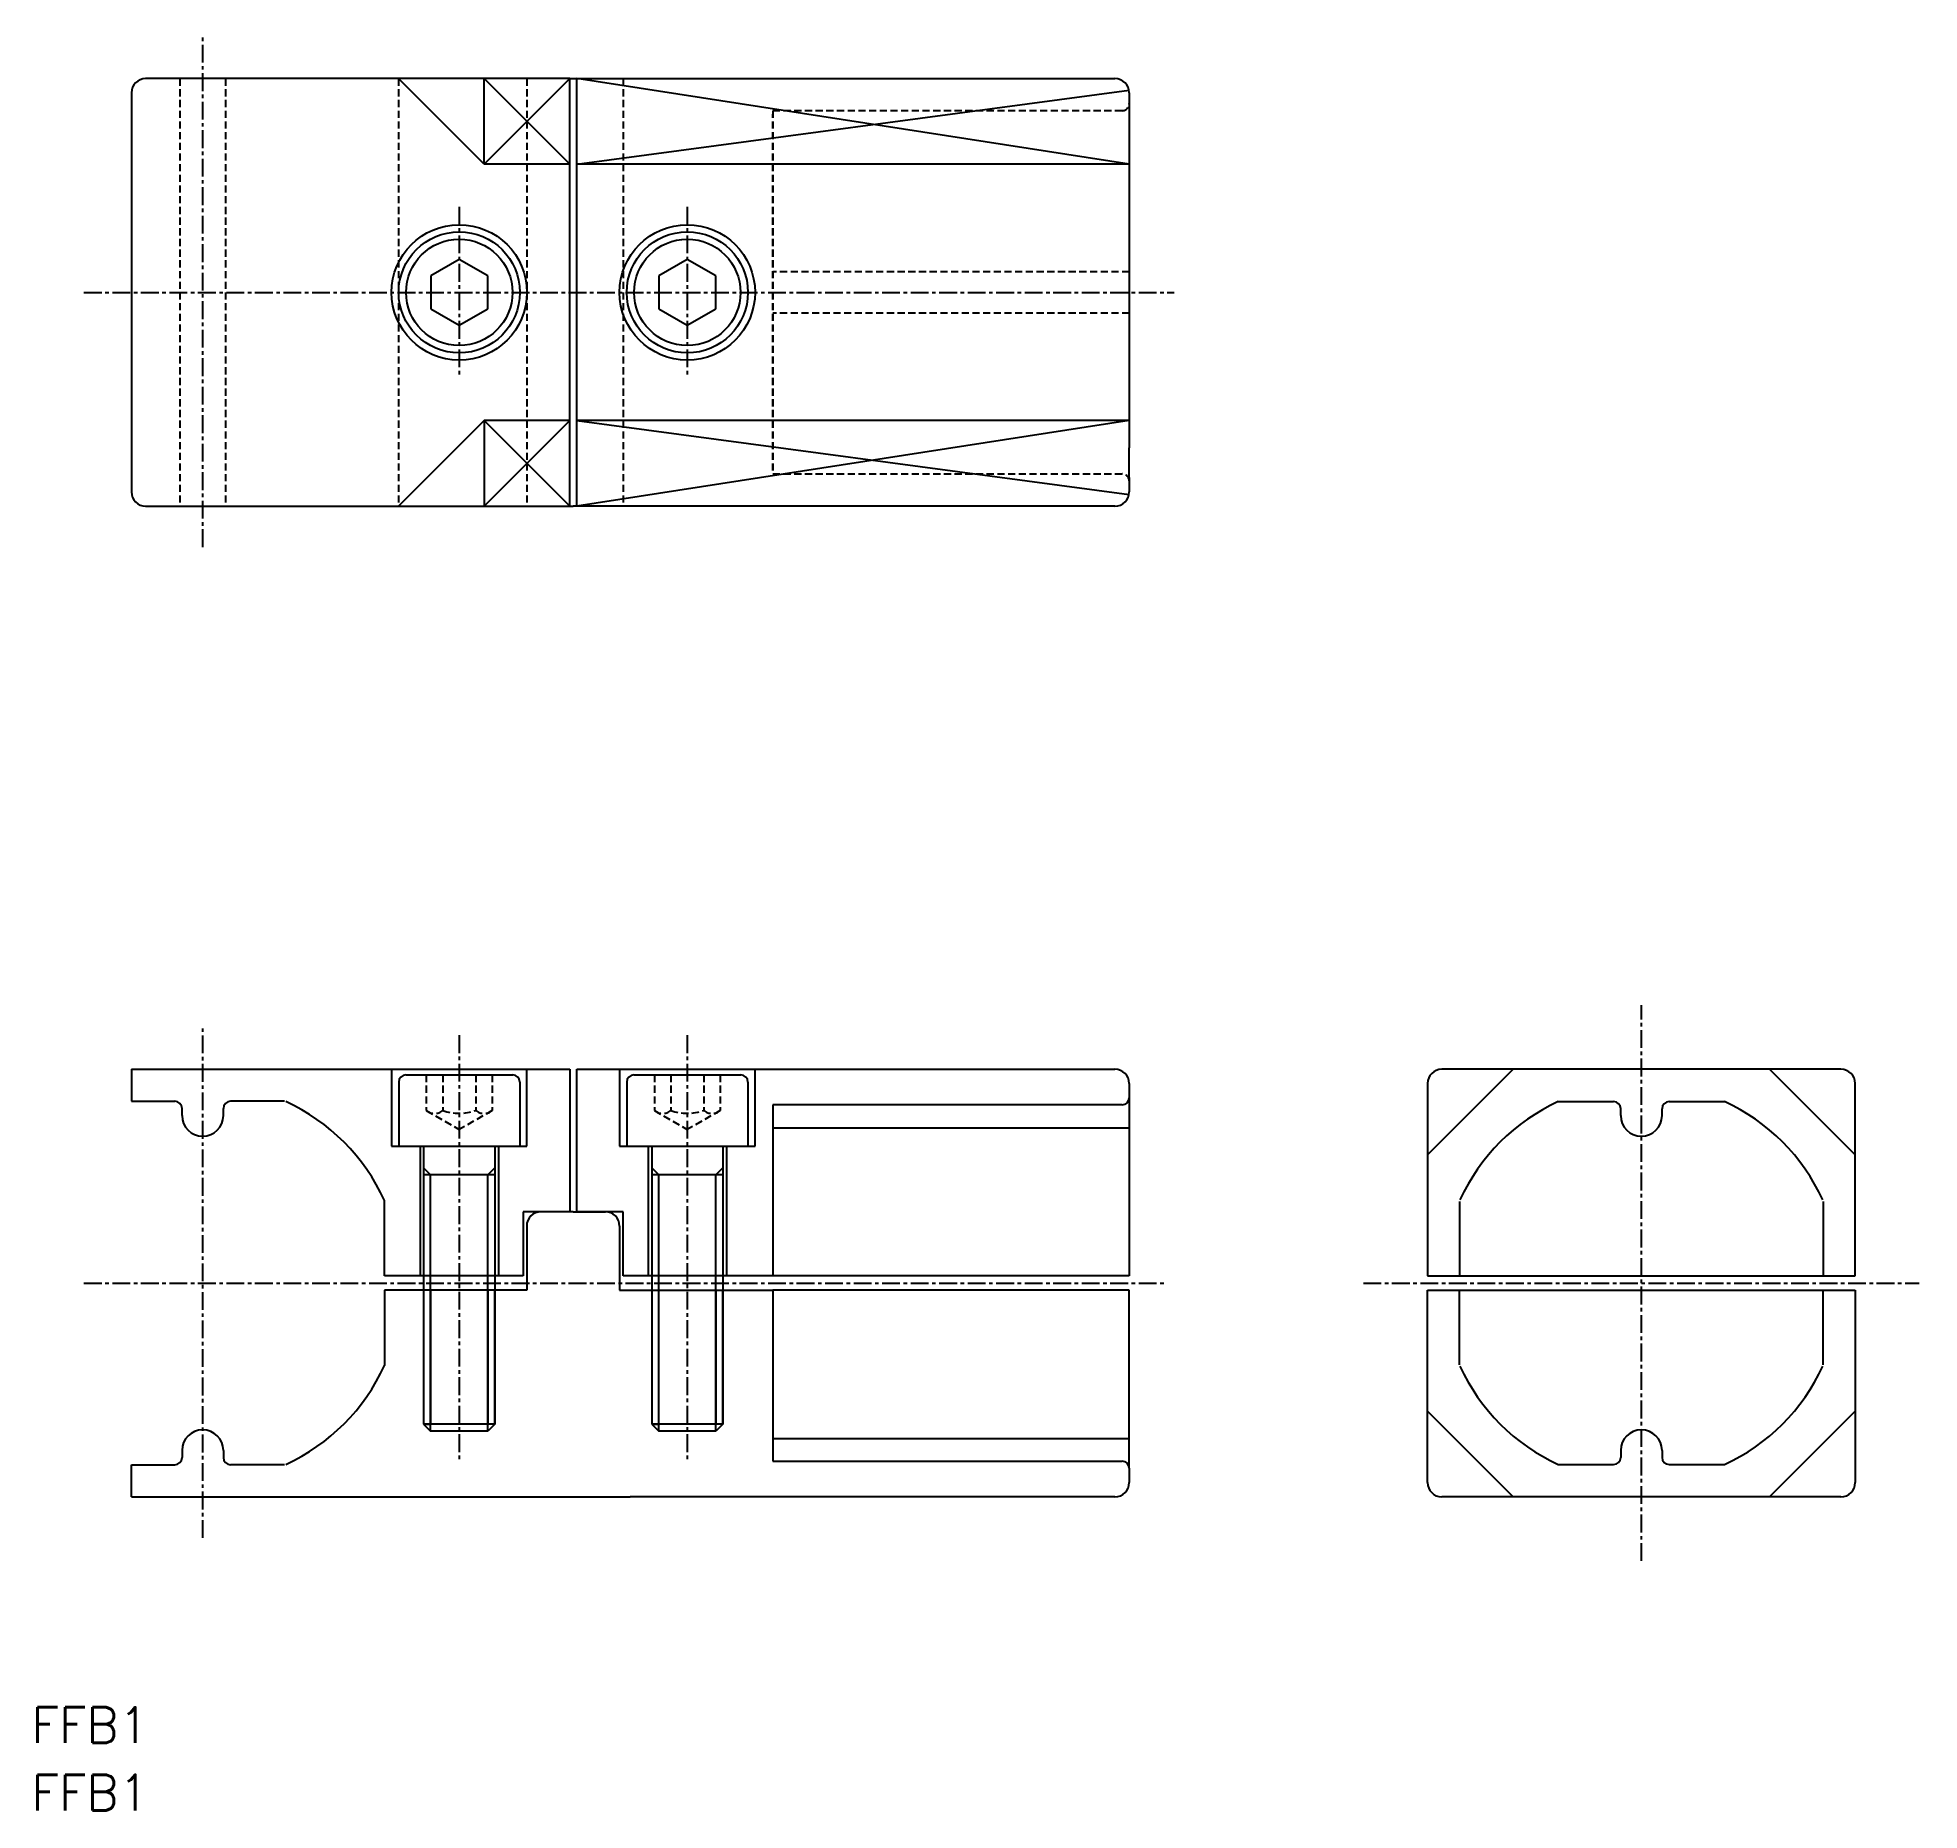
# Model space of a CAD drawing. Extents: x 50 to 183, y 30 to 154.
import ezdxf

# ---------------------------------------------------------------- set-up
doc = ezdxf.new("R2010")
doc.units = 0
doc.linetypes.add('CENTER', pattern=[2, 1.25, -0.25, 0.25, -0.25])
doc.linetypes.add('DASHED', pattern=[0.75, 0.5, -0.25])
doc.layers.get('0').update_dxf_attribs({"linetype": 'CONTINUOUS'})
doc.styles.get("Standard").update_dxf_attribs({"font": 'txt.shx', "bigfont": 'extfont2.shx'})

msp = doc.modelspace()

# ---------------------------------------------------------------- linework, layer by layer
at = {"color": 1, "linetype": 'CENTER'}
for p, q in [((62.07, 118.29), (62.07, 154.04)), ((80.07, 142.16), (80.07, 130.16)), ((96.07, 142.16), (96.07, 130.16)), ((53.74, 136.16), (130.23, 136.16)), ((163, 47.15), (163, 86.15)), ((62.07, 48.77), (62.07, 84.52)), ((80.07, 84.04), (80.07, 54.08)), ((96.07, 84.04), (96.07, 54.08)), ((53.74, 66.65), (129.69, 66.65)), ((143.5, 66.65), (182.5, 66.65))]:
    msp.add_line(p, q, dxfattribs=at)
at = {"color": 7, "linetype": 'CONTINUOUS'}
for p, q in [((87.82, 151.16), (58.07, 151.16)), ((81.82, 145.16), (75.81, 151.16)), ((81.82, 145.16), (81.82, 151.16)), ((87.82, 121.16), (87.82, 151.16)), ((87.82, 151.16), (126.07, 151.16)), ((88.32, 121.16), (88.32, 151.16)), ((57.07, 150.16), (57.07, 122.16)), ((127.07, 150.16), (127.07, 149.16)), ((127.07, 149.16), (127.07, 125.26)), ((127.07, 149.16), (127.07, 125.26)), ((87.82, 145.16), (81.82, 145.16)), ((127.07, 145.16), (88.32, 145.16)), ((81.82, 127.16), (75.81, 121.16)), ((87.82, 127.16), (81.82, 127.16)), ((81.82, 127.16), (81.82, 121.16)), ((127.07, 127.16), (88.32, 127.16)), ((127.07, 123.16), (127.07, 125.26)), ((127.07, 123.16), (127.07, 122.16)), ((58.07, 121.16), (88.07, 121.16)), ((71.81, 121.16), (82.82, 121.16)), ((82.82, 121.16), (82.82, 121.16)), ((82.82, 121.16), (87.82, 121.16)), ((88.07, 121.16), (88.07, 121.16)), ((126.07, 121.16), (88.07, 121.16)), ((92.07, 121.16), (92.07, 121.16)), ((57.07, 81.65), (87.82, 81.65)), ((57.07, 81.65), (57.07, 79.4)), ((75.82, 80.75), (75.82, 76.25)), ((76.32, 81.25), (83.82, 81.25)), ((84.32, 80.75), (84.32, 76.25)), ((87.82, 81.65), (87.82, 71.65)), ((88.32, 71.65), (88.32, 81.65)), ((88.32, 81.65), (126.07, 81.65)), ((91.32, 81.65), (91.32, 76.25)), ((91.82, 80.75), (91.82, 76.25)), ((92.32, 81.25), (99.82, 81.25)), ((100.32, 80.75), (100.32, 76.25)), ((100.82, 76.25), (100.82, 81.65)), ((127.07, 80.65), (127.07, 79.65)), ((148, 75.65), (154, 81.65)), ((148, 80.65), (148, 67.15)), ((177, 81.65), (149, 81.65)), ((172, 81.65), (178, 75.65)), ((178, 67.15), (178, 80.65)), ((57.07, 79.4), (60.12, 79.4)), ((67.8, 79.4), (64.02, 79.4)), ((127.07, 79.65), (127.07, 77.55)), ((157.17, 79.38), (161.05, 79.38)), ((164.95, 79.38), (168.83, 79.38)), ((60.62, 78.4), (60.62, 78.9)), ((63.52, 78.4), (63.52, 78.9)), ((126.57, 79.15), (102.07, 79.15)), ((102.07, 79.15), (102.07, 67.15)), ((161.55, 78.4), (161.55, 78.88)), ((164.45, 78.4), (164.45, 78.88)), ((102.07, 77.55), (127.07, 77.55)), ((127.07, 77.55), (127.07, 67.15)), ((75.82, 76.25), (77.57, 76.25)), ((77.32, 76.25), (77.32, 67.15)), ((77.57, 76.25), (77.57, 74.74)), ((77.57, 76.25), (82.57, 76.25)), ((82.57, 76.25), (84.32, 76.25)), ((82.57, 76.25), (82.57, 74.74)), ((91.32, 76.25), (100.82, 76.25)), ((91.82, 76.25), (93.57, 76.25)), ((93.32, 76.25), (93.32, 67.15)), ((93.57, 76.25), (93.57, 74.74)), ((93.57, 76.25), (98.57, 76.25)), ((98.57, 76.25), (100.32, 76.25)), ((98.57, 76.25), (98.57, 74.74)), ((98.82, 76.25), (98.82, 67.15)), ((77.57, 74.74), (77.57, 74.25)), ((77.57, 74.25), (77.57, 56.74)), ((82.57, 74.25), (77.57, 74.25)), ((82.57, 74.74), (82.57, 74.25)), ((82.57, 74.25), (82.57, 56.74)), ((93.57, 74.74), (93.57, 74.25)), ((93.57, 74.25), (93.57, 56.74)), ((98.57, 74.25), (93.57, 74.25)), ((98.57, 74.74), (98.57, 74.25)), ((98.57, 74.25), (98.57, 56.74)), ((74.82, 67.15), (74.82, 72.43)), ((87.82, 71.65), (84.55, 71.65)), ((84.55, 71.65), (84.55, 67.15)), ((88.07, 71.65), (85.8, 71.65)), ((88.07, 71.65), (88.07, 71.65)), ((88.07, 71.65), (88.07, 71.65)), ((88.07, 71.65), (90.32, 71.65)), ((91.57, 71.65), (88.32, 71.65)), ((91.57, 67.15), (91.57, 71.65)), ((150.25, 72.38), (150.25, 67.15)), ((175.75, 72.38), (175.75, 67.15)), ((84.8, 70.65), (84.8, 66.15)), ((91.32, 70.65), (91.32, 66.15)), ((82.82, 67.15), (74.82, 67.15)), ((77.57, 66.15), (74.82, 66.15)), ((74.82, 66.15), (74.82, 60.87)), ((84.8, 66.15), (77.57, 66.15)), ((84.55, 67.15), (82.57, 67.15)), ((91.32, 66.15), (102.07, 66.15)), ((102.07, 67.15), (91.57, 67.15)), ((127.07, 67.15), (102.07, 67.15)), ((102.07, 66.15), (102.07, 54.15)), ((127.07, 66.15), (102.07, 66.15)), ((127.07, 55.75), (127.07, 66.15)), ((148, 67.15), (178, 67.15)), ((148, 66.15), (178, 66.15)), ((148, 52.65), (148, 66.15)), ((150.25, 60.92), (150.25, 66.15)), ((175.75, 60.92), (175.75, 66.15)), ((178, 66.15), (178, 52.65)), ((154, 51.65), (148, 57.65)), ((178, 57.65), (172, 51.65)), ((77.57, 56.74), (78.06, 56.25)), ((82.57, 56.74), (77.57, 56.74)), ((82.08, 56.25), (78.06, 56.25)), ((82.07, 56.74), (78.07, 56.74)), ((82.57, 56.74), (82.08, 56.25)), ((93.57, 56.74), (94.06, 56.25)), ((98.57, 56.74), (93.57, 56.74)), ((98.08, 56.25), (94.06, 56.25)), ((98.07, 56.74), (94.07, 56.74)), ((98.57, 56.74), (98.08, 56.25)), ((102.07, 55.75), (127.07, 55.75)), ((127.07, 53.65), (127.07, 55.75)), ((60.62, 54.9), (60.62, 54.4)), ((63.52, 54.9), (63.52, 54.4)), ((102.07, 54.15), (126.57, 54.15)), ((161.55, 54.9), (161.55, 54.42)), ((164.45, 54.9), (164.45, 54.42)), ((57.07, 51.65), (57.07, 53.9)), ((57.07, 53.9), (60.12, 53.9)), ((67.8, 53.9), (64.02, 53.9)), ((127.07, 53.65), (127.07, 52.65)), ((157.17, 53.92), (161.05, 53.92)), ((164.95, 53.92), (168.83, 53.92)), ((57.07, 51.65), (92.07, 51.65)), ((92.07, 51.65), (92.07, 51.65)), ((126.07, 51.65), (92.07, 51.65)), ((92.07, 51.65), (92.07, 51.65)), ((177, 51.65), (149, 51.65))]:
    msp.add_line(p, q, dxfattribs=at)
at = {"color": 3, "linetype": 'DASHED'}
for p, q in [((60.47, 151.16), (60.47, 121.16)), ((63.67, 151.16), (63.67, 121.16)), ((75.81, 151.16), (75.81, 121.16)), ((84.8, 151.16), (84.8, 121.16)), ((91.57, 151.16), (91.57, 121.16)), ((102.07, 148.91), (102.07, 123.43)), ((126.57, 148.91), (102.07, 148.91)), ((102.07, 123.66), (102.07, 148.66)), ((127.07, 137.61), (102.07, 137.61)), ((127.07, 134.71), (102.07, 134.71)), ((102.07, 123.43), (126.57, 123.43)), ((77.76, 81.25), (77.76, 78.75)), ((78.92, 81.25), (78.92, 78.75)), ((81.23, 81.25), (81.23, 78.75)), ((82.38, 81.25), (82.38, 78.75)), ((93.76, 81.25), (93.76, 78.75)), ((94.92, 81.25), (94.92, 78.75)), ((97.23, 81.25), (97.23, 78.75)), ((98.38, 81.25), (98.38, 78.75)), ((77.76, 78.75), (80.07, 77.42)), ((82.38, 78.75), (80.07, 77.42)), ((93.76, 78.75), (96.07, 77.42)), ((98.38, 78.75), (96.07, 77.42))]:
    msp.add_line(p, q, dxfattribs=at)
at = {"color": 3, "linetype": 'CONTINUOUS'}
for p, q in [((81.82, 145.16), (87.82, 151.16)), ((87.82, 145.16), (81.82, 151.16)), ((127.07, 145.16), (88.32, 151.16)), ((88.32, 145.16), (127.06, 150.34)), ((81.82, 127.16), (87.82, 121.16)), ((87.82, 127.16), (81.82, 121.16)), ((88.32, 127.16), (127.06, 121.98)), ((127.07, 127.16), (88.32, 121.16)), ((78.06, 74.25), (77.57, 74.74)), ((78.06, 56.25), (78.06, 74.25)), ((82.08, 74.25), (82.57, 74.74)), ((82.08, 56.25), (82.08, 74.25)), ((94.06, 74.25), (93.57, 74.74)), ((94.06, 56.25), (94.06, 74.25)), ((98.08, 74.25), (98.57, 74.74)), ((98.08, 56.25), (98.08, 74.25))]:
    msp.add_line(p, q, dxfattribs=at)
at = {"color": 0, "linetype": 'BYBLOCK'}
for p, q in [((80.07, 138.47), (78.07, 137.32)), ((78.07, 137.32), (78.07, 135.01)), ((82.07, 137.32), (80.07, 138.47)), ((82.07, 135.01), (82.07, 137.32)), ((96.07, 138.47), (94.07, 137.32)), ((94.07, 137.32), (94.07, 135.01)), ((98.07, 137.32), (96.07, 138.47)), ((98.07, 135.01), (98.07, 137.32)), ((78.07, 135.01), (80.07, 133.85)), ((80.07, 133.85), (82.07, 135.01)), ((94.07, 135.01), (96.07, 133.85)), ((96.07, 133.85), (98.07, 135.01)), ((75.32, 81.65), (75.32, 76.25)), ((84.82, 76.25), (84.82, 81.65)), ((75.32, 76.25), (84.82, 76.25)), ((82.82, 76.25), (82.82, 67.15)), ((78.07, 56.74), (78.07, 66.15)), ((82.07, 66.15), (82.07, 56.74)), ((94.07, 56.74), (94.07, 66.15)), ((98.07, 66.15), (98.07, 56.74))]:
    msp.add_line(p, q, dxfattribs=at)
at = {"color": 3, "linetype": 'BYBLOCK'}
for p, q in [((77.57, 66.15), (77.57, 56.74)), ((82.57, 56.74), (82.57, 66.15)), ((93.57, 66.15), (93.57, 56.74)), ((98.57, 56.74), (98.57, 66.15)), ((77.57, 56.74), (78.07, 56.74)), ((82.57, 56.74), (82.07, 56.74)), ((93.57, 56.74), (94.07, 56.74)), ((98.57, 56.74), (98.07, 56.74))]:
    msp.add_line(p, q, dxfattribs=at)
at = {"color": 0, "linetype": 'BYBLOCK'}
for centre, radius in [((80.07, 136.16), 4.75), ((80.07, 136.16), 4.25), ((96.07, 136.16), 4.75), ((96.07, 136.16), 4.25), ((80.07, 136.16), 3.73), ((96.07, 136.16), 3.73)]:
    msp.add_circle(centre, radius, dxfattribs=at)
at = {"color": 7, "linetype": 'CONTINUOUS'}
for centre, radius, start, end in [((58.07, 150.16), 1, 90, 180), ((126.07, 150.16), 1, 0, 90), ((58.07, 122.16), 1, 180, 270), ((126.07, 122.16), 1, 270, 0), ((76.32, 80.75), 0.5, 90, 180), ((83.82, 80.75), 0.5, 0, 90), ((92.32, 80.75), 0.5, 90, 180), ((99.82, 80.75), 0.5, 0, 90), ((126.07, 80.65), 1, 0, 90), ((149, 80.65), 1, 90, 180), ((177, 80.65), 1, 0, 90), ((60.12, 78.9), 0.5, 0, 90), ((64.02, 78.9), 0.5, 90, 180), ((62.07, 66.65), 14, 24.3958, 65.38), ((126.57, 79.65), 0.5, 270, 0), ((163, 66.65), 14, 114.62, 155.38), ((161.05, 78.88), 0.5, 360, 90), ((164.95, 78.88), 0.5, 90, 180), ((163, 66.65), 14, 24.62, 65.38), ((62.07, 78.4), 1.45, 180, 0), ((163, 78.4), 1.45, 180, 0), ((85.8, 70.65), 1, 90, 180), ((90.32, 70.65), 1, 0, 90), ((62.07, 66.65), 14, 294.62, 335.6042), ((163, 66.65), 14, 204.62, 245.38), ((163, 66.65), 14, 294.62, 335.38), ((62.07, 54.9), 1.45, 0, 180), ((163, 54.9), 1.45, 0, 180), ((60.12, 54.4), 0.5, 270, 0), ((64.02, 54.4), 0.5, 180, 270), ((126.57, 53.65), 0.5, 0, 90), ((161.05, 54.42), 0.5, 270, 0), ((164.95, 54.42), 0.5, 180, 270), ((126.07, 52.65), 1, 270, 360), ((149, 52.65), 1, 180, 270), ((177, 52.65), 1, 270, 0)]:
    msp.add_arc(centre, radius, start, end, dxfattribs=at)
at = {"color": 3, "linetype": 'DASHED'}
for centre, radius, start, end in [((126.57, 149.41), 0.5, 270, 0), ((126.57, 122.93), 0.5, 0, 90), ((78.34, 79.49), 0.941, 232.1211, 307.8789), ((80.07, 82.02), 3.46, 250.5288, 289.4712), ((81.81, 79.49), 0.941, 232.1211, 307.8789), ((94.34, 79.49), 0.941, 232.1211, 307.8789), ((96.07, 82.02), 3.46, 250.5288, 289.4712), ((97.81, 79.49), 0.941, 232.1211, 307.8789)]:
    msp.add_arc(centre, radius, start, end, dxfattribs=at)

# ---------------------------------------------------------------- texts
at = {"color": 7, "linetype": 'CONTINUOUS'}
for p in [(50.06, 34.38), (50.06, 29.65)]:
    msp.add_text('FFB1', height=2.5, dxfattribs=at).set_placement(p)

doc.saveas('drawing.dxf')
